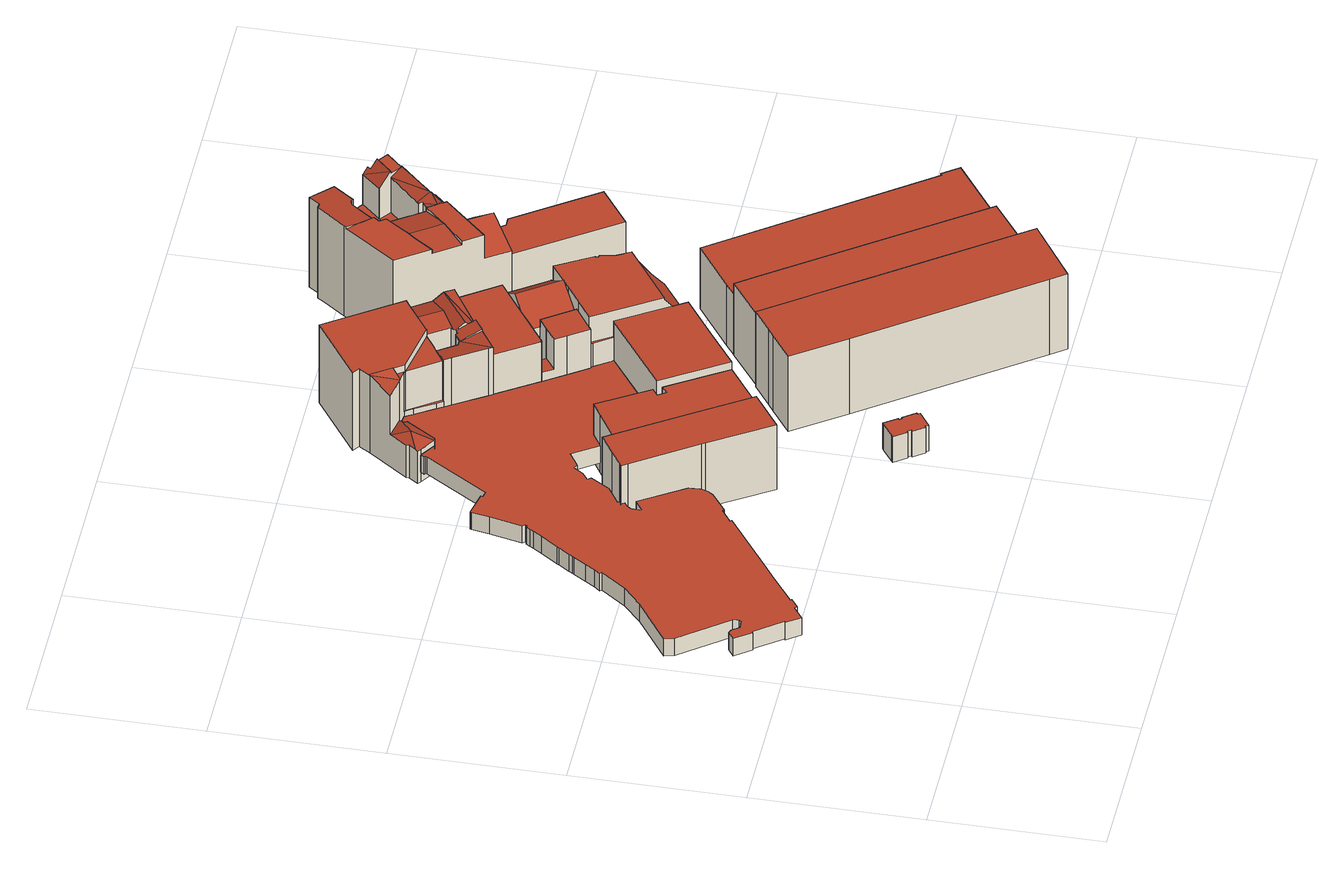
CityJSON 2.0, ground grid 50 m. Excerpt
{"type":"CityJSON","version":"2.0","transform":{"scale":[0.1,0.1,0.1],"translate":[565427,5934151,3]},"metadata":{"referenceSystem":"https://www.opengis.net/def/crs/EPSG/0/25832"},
"CityObjects":{
"building1":{"type":"Building","attributes":{"Gemeindeschluessel":"02100108","Geometrietyp2DReferenz":"3000","function":"31001_2010","roofType":"1000","measuredHeight":5.94,"storeysAboveGround":6},"address":[{"country":"Germany","locality":"Hamburg","thoroughfareName":"Poststraße","postcode":"20354"}],"geometry":[{"type":"Solid","lod":"2","boundaries":[[[[0,1,2,3,4,5,6,7,8,9,10,11,12,13,14,15,16,17,18,19,20,21,22,23,24,25,26,27,28,29,30,31,32,33,34,35,36,37,38,39,40,41,42,43,44,45,46,47,48,49,50,51,52,53,54,55,56,57,58,59,60,61,62,63,64,65,66,67,68,69,70,71,72,73,74,75,76,77,78,79,80,81,82,83,84,85,86,87,88,89,90,91,92,93,94,95,96,97,98,99,100,101,102,103,104]],[[105,106,107,108,109,110,111,112,113,114,115,116,117,118,119,120,121,122,123,124,125,126,127,128,129,130,131,132,133,134,135,136,137,138,139,140,141,142,143,144,145,146,147,148,149,150,151,152,153,154,155,156,157,158,159,160,161,162,163,164,165,166,167,168,169,170,171,172,173,174,175,176,177,178,179,180,181,182,183,184,185,186,187,188,189,190,191,192,193,194,195,196,197,198,199,200,201,202,203,204,205,206,207,208,209]],[[207,0,104,208]],[[206,1,0,207]],[[205,2,1,206]],[[204,3,2,205]],[[203,4,3,204]],[[202,5,4,203]],[[201,6,5,202]],[[200,7,6,201]],[[199,8,7,200]],[[198,9,8,199]],[[197,10,9,198]],[[196,11,10,197]],[[195,12,11,196]],[[194,13,12,195]],[[193,14,13,194]],[[192,15,14,193]],[[191,16,15,192]],[[190,17,16,191]],[[189,18,17,190]],[[188,19,18,189]],[[187,20,19,188]],[[186,21,20,187]],[[185,22,21,186]],[[184,23,22,185]],[[183,24,23,184]],[[182,25,24,183]],[[181,26,25,182]],[[180,27,26,181]],[[179,28,27,180]],[[178,29,28,179]],[[177,30,29,178]],[[176,31,30,177]],[[175,32,31,176]],[[174,33,32,175]],[[173,34,33,174]],[[172,35,34,173]],[[171,36,35,172]],[[170,37,36,171]],[[169,38,37,170]],[[168,39,38,169]],[[167,40,39,168]],[[166,41,40,167]],[[165,42,41,166]],[[164,43,42,165]],[[163,44,43,164]],[[162,45,44,163]],[[161,46,45,162]],[[160,47,46,161]],[[159,48,47,160]],[[158,49,48,159]],[[157,50,49,158]],[[156,51,50,157]],[[155,52,51,156]],[[154,53,52,155]],[[153,54,53,154]],[[152,55,54,153]],[[151,56,55,152]],[[150,57,56,151]],[[149,58,57,150]],[[148,59,58,149]],[[147,60,59,148]],[[146,61,60,147]],[[145,62,61,146]],[[144,63,62,145]],[[143,64,63,144]],[[142,65,64,143]],[[141,66,65,142]],[[140,67,66,141]],[[139,68,67,140]],[[138,69,68,139]],[[137,70,69,138]],[[136,71,70,137]],[[135,72,71,136]],[[134,73,72,135]],[[133,74,73,134]],[[132,75,74,133]],[[131,76,75,132]],[[130,77,76,131]],[[129,78,77,130]],[[128,79,78,129]],[[127,80,79,128]],[[126,81,80,127]],[[125,82,81,126]],[[124,83,82,125]],[[123,84,83,124]],[[122,85,84,123]],[[121,86,85,122]],[[120,87,86,121]],[[119,88,87,120]],[[118,89,88,119]],[[117,90,89,118]],[[116,91,90,117]],[[115,92,91,116]],[[114,93,92,115]],[[113,94,93,114]],[[112,95,94,113]],[[111,96,95,112]],[[110,97,96,111]],[[109,98,97,110]],[[108,99,98,109]],[[107,100,99,108]],[[106,101,100,107]],[[105,102,101,106]],[[209,103,102,105]],[[208,104,103,209]]]],"semantics":{"surfaces":[{"type":"GroundSurface"},{"type":"RoofSurface"},{"type":"WallSurface"}],"values":[[0,1,2,2,2,2,2,2,2,2,2,2,2,2,2,2,2,2,2,2,2,2,2,2,2,2,2,2,2,2,2,2,2,2,2,2,2,2,2,2,2,2,2,2,2,2,2,2,2,2,2,2,2,2,2,2,2,2,2,2,2,2,2,2,2,2,2,2,2,2,2,2,2,2,2,2,2,2,2,2,2,2,2,2,2,2,2,2,2,2,2,2,2,2,2,2,2,2,2,2,2,2,2,2,2,2,2]]}}]},
"building2":{"type":"Building","attributes":{"Gemeindeschluessel":"02100108","Geometrietyp2DReferenz":"3000","function":"31001_1120","roofType":"1000","measuredHeight":22.67,"storeysAboveGround":8},"address":[{"country":"Germany","locality":"Hamburg","thoroughfareNumber":"34","thoroughfareName":"Große Bleichen","postcode":"20354"}],"geometry":[{"type":"Solid","lod":"2","boundaries":[[[[210,211,212,213]],[[211,214,215,212]],[[214,216,217,215]],[[216,218,219,217]],[[218,220,221,219]],[[220,222,223,221]],[[222,224,225,223]],[[226,227,228,229]],[[227,230,231,228]],[[230,232,233,231]],[[224,226,229,225]],[[213,233,232,210]],[[213,212,215,217,219,221,223,225,229,228,231,233]],[[232,230,227,226,224,222,220,218,216,214,211,210]]]],"semantics":{"surfaces":[{"type":"WallSurface"},{"type":"GroundSurface"},{"type":"RoofSurface"}],"values":[[0,0,0,0,0,0,0,0,0,0,0,0,1,2]]}}]},
"building3":{"type":"Building","attributes":{"Gemeindeschluessel":"02100108","Geometrietyp2DReferenz":"3000","function":"51009_1610","roofType":"1000","measuredHeight":9},"address":[{"country":"Germany","locality":"Hamburg","postcode":"20354"}],"geometry":[{"type":"Solid","lod":"2","boundaries":[[[[234,235,236,237,238,239,240,241,242,243,244,245,246,247,248,249,250,251]],[[252,253,254,255,256,257,258,259,260,261,262,263,264,265,266,267,268,269]],[[267,234,251,268]],[[266,235,234,267]],[[265,236,235,266]],[[264,237,236,265]],[[263,238,237,264]],[[262,239,238,263]],[[261,240,239,262]],[[260,241,240,261]],[[259,242,241,260]],[[258,243,242,259]],[[257,244,243,258]],[[256,245,244,257]],[[255,246,245,256]],[[254,247,246,255]],[[253,248,247,254]],[[252,249,248,253]],[[269,250,249,252]],[[268,251,250,269]]]],"semantics":{"surfaces":[{"type":"GroundSurface"},{"type":"RoofSurface"},{"type":"WallSurface"}],"values":[[0,1,2,2,2,2,2,2,2,2,2,2,2,2,2,2,2,2,2,2]]}}]},
"building4":{"type":"Building","attributes":{"Gemeindeschluessel":"02100108","Geometrietyp2DReferenz":"3000","function":"31001_2010","roofType":"1000","measuredHeight":20.21,"storeysAboveGround":6},"address":[{"country":"Germany","locality":"Hamburg","thoroughfareNumber":"32","thoroughfareName":"Große Bleichen","postcode":"20354"}],"geometry":[{"type":"Solid","lod":"2","boundaries":[[[[270,271,272,212]],[[273,274,275,276]],[[277,278,215,217]],[[279,280,281,282]],[[215,212,272,276,275,283,284,282,281,217]],[[277,280,279,285,286,274,273,271,270,278]],[[285,284,283,286]],[[270,212,215,278]],[[277,217,281,280]],[[279,282,284,285]],[[286,283,275,274]],[[273,276,272,271]]]],"semantics":{"surfaces":[{"type":"WallSurface"},{"type":"GroundSurface"},{"type":"RoofSurface"}],"values":[[0,0,0,0,1,2,0,0,0,0,0,0]]}}]},
"building5":{"type":"Building","attributes":{"Gemeindeschluessel":"02100108","Geometrietyp2DReferenz":"3000","function":"31001_2310","roofType":"1000","measuredHeight":27.33,"storeysAboveGround":7},"address":[{"country":"Germany","locality":"Hamburg","thoroughfareNumber":"31","thoroughfareName":"Poststraße","postcode":"20354"}],"geometry":[{"type":"Solid","lod":"2","boundaries":[[[[287,288,289,290,291]],[[292,293,294,289,288]],[[288,295,296,297,292]],[[298,299,300,301,302,303]],[[304,305,306,300,299]],[[307,308,309,310,311]],[[312,313,314,315,308,316]],[[317,318,319,320,321,322]],[[291,290,323,324]],[[294,293,325,326]],[[303,302,297,296]],[[306,305,327,328]],[[327,305,304,310,309]],[[308,307,321,320]],[[329,330,331,332]],[[330,333,334,331]],[[333,335,336,334]],[[337,338,308,315]],[[338,327,309,308]],[[314,313,339,340]],[[313,312,341,339]],[[316,308,320,319]],[[342,343,344,345]],[[343,346,347,344]],[[318,317,348,349]],[[317,322,350,348]],[[293,292,297,302,301,351,325]],[[352,353,354,355]],[[339,341,349,348,350,356,357,358,345,344,347,324,323,326,325,351,359,353,352,332,331,334,336,340]],[[328,327,338,337,335,333,330,329,355,354,360]],[[291,324,347,346,287]],[[357,298,303,296,295,361,358]],[[351,301,300,306,328,360,359]],[[356,311,310,304,299,298,357]],[[329,332,352,355]],[[341,312,316,319,318,349]],[[336,335,337,315,314,340]],[[350,322,321,307,311,356]],[[354,353,359,360]],[[345,358,361,342]],[[323,290,289,294,326]],[[361,295,288,287,346,343,342]]]],"semantics":{"surfaces":[{"type":"RoofSurface"},{"type":"WallSurface"},{"type":"GroundSurface"}],"values":[[0,0,0,0,0,0,0,0,1,1,1,1,1,1,1,1,1,1,1,1,1,1,1,1,1,1,1,1,2,0,1,1,1,1,1,1,1,1,1,1,1,0]]}}]},
"building6":{"type":"Building","attributes":{"Gemeindeschluessel":"02100108","Geometrietyp2DReferenz":"3000","function":"31001_2310","roofType":"3100","measuredHeight":26.59,"storeysAboveGround":6},"address":[{"country":"Germany","locality":"Hamburg","thoroughfareNumber":"27","thoroughfareName":"Poststraße","postcode":"20354"}],"geometry":[{"type":"Solid","lod":"2","boundaries":[[[[362,363,364,365]],[[366,367,368,369,370,371,372]],[[373,374,375,376,377,378]],[[379,380,381,382,383]],[[382,384,385,375,374]],[[386,387,381,380,371]],[[388,381,387,389]],[[390,391,392,363]],[[393,312,394,395]],[[312,396,397,394]],[[396,398,399,397]],[[400,393,395,401]],[[364,402,403]],[[402,404,405,403]],[[365,364,403,406]],[[368,367,390,363]],[[370,386,371]],[[369,368,363,362]],[[377,376,407,408]],[[378,377,408,409]],[[385,384,410,411]],[[388,389,412,413]],[[391,390,414,415]],[[389,387,386,370,369,362,365,406,412]],[[395,394,397,399,415,414,416,417,409,408,407,411,410,413,412,406,403,405,401]],[[410,384,382,381,388,413]],[[371,380,379,372]],[[417,379,383,373,378,409]],[[382,374,373,383]],[[407,376,375,385,411]],[[416,366,372,379,417]],[[414,390,367,366,416]],[[401,405,404,400]],[[399,398,392,391,415]],[[404,402,364,363,392,398,396,312,393,400]]]],"semantics":{"surfaces":[{"type":"RoofSurface"},{"type":"WallSurface"},{"type":"GroundSurface"}],"values":[[0,0,0,0,0,0,0,0,1,1,1,1,1,1,1,1,1,1,1,1,1,1,1,1,2,1,1,1,1,1,1,1,1,1,0]]}}]},
"building7":{"type":"Building","attributes":{"Gemeindeschluessel":"02100108","Geometrietyp2DReferenz":"3000","function":"31001_2010","roofType":"1000","measuredHeight":26.46,"storeysAboveGround":6},"address":[{"country":"Germany","locality":"Hamburg","thoroughfareNumber":"13","thoroughfareName":"Poststraße","postcode":"20354"}],"geometry":[{"type":"Solid","lod":"2","boundaries":[[[[418,419,420,421,422]],[[423,424,418,422]],[[425,426,427]],[[428,429,430,431]],[[432,433,434,435]],[[436,437,438,439]],[[437,440,441,438]],[[440,442,443,441]],[[442,444,445,443]],[[444,446,447,445]],[[446,448,449,447]],[[450,451,452,453]],[[451,454,455,452]],[[454,456,457,455]],[[458,459,460,461]],[[459,462,463,460]],[[462,464,465,463]],[[466,467,468]],[[469,470,468]],[[421,420,471,472]],[[473,474,475,476]],[[474,477,478,475]],[[479,480,481,482]],[[480,483,484,481]],[[483,485,486,484]],[[487,488,489,490]],[[488,491,492,489]],[[491,493,494,492]],[[495,496,497,498]],[[448,426,425,499,500,449]],[[438,441,443,445,447,449,500,281,501,502,472,471,431,430,453,452,455,457,476,475,478,461,460,463,465,503,482,481,484,486,435,434,490,489,492,494,498,497,439]],[[504,493,491,488,487,433,432,505,506,429,428,507,508]],[[502,501,509,423]],[[502,423,422,421,472]],[[501,281,510,509]],[[511,508,507,419,418,424,427]],[[505,432,435,486,485,512]],[[494,493,504,513,495,498]],[[482,503,514,479]],[[465,464,470,469,514,503]],[[461,478,477,458]],[[476,457,456,473]],[[439,497,496,436]],[[504,508,511,513]],[[487,490,434,433]],[[505,512,467,466,515,506]],[[430,429,506,515,450,453]],[[471,420,419,507,428,431]],[[281,500,499,510]],[[514,469,468,467,512,485,483,480,479]],[[456,454,451,450,515,466,468,470,464,462,459,458,477,474,473]],[[511,427,426,448,446,444,442,440,437,436,496,495,513]],[[499,425,427,424,423,509,510]]]],"semantics":{"surfaces":[{"type":"RoofSurface"},{"type":"WallSurface"},{"type":"GroundSurface"}],"values":[[0,1,1,1,1,1,1,1,1,1,1,1,1,1,1,1,1,1,1,1,1,1,1,1,1,1,1,1,1,1,2,0,1,1,1,1,1,1,1,1,1,1,1,1,1,1,1,1,1,0,0,0,0]]}}]},
"building8":{"type":"Building","attributes":{"Gemeindeschluessel":"02100108","Geometrietyp2DReferenz":"3000","function":"31001_2010","roofType":"1000","measuredHeight":26.44,"storeysAboveGround":5},"address":[{"country":"Germany","locality":"Hamburg","thoroughfareNumber":"21","thoroughfareName":"Große Bleichen","postcode":"20354"}],"geometry":[{"type":"Solid","lod":"2","boundaries":[[[[516,517,518,519]],[[517,520,521,518]],[[522,523,524,525]],[[526,527,528,529]],[[527,530,531,528]],[[532,516,519,533]],[[534,535,536,537]],[[529,538,539,526]],[[530,532,533,531]],[[538,524,523,539]],[[525,536,535,522]],[[537,521,520,534]],[[537,536,525,524,538,529,528,531,533,519,518,521]],[[520,517,516,532,530,527,526,539,523,522,535,534]]]],"semantics":{"surfaces":[{"type":"WallSurface"},{"type":"GroundSurface"},{"type":"RoofSurface"}],"values":[[0,0,0,0,0,0,0,0,0,0,0,0,1,2]]}}]},
"building9":{"type":"Building","attributes":{"Gemeindeschluessel":"02100108","Geometrietyp2DReferenz":"3000","function":"31001_2010","roofType":"1000","measuredHeight":23.36,"storeysAboveGround":7},"address":[{"country":"Germany","locality":"Hamburg","thoroughfareNumber":"23","thoroughfareName":"Poststraße","postcode":"20354"}],"geometry":[{"type":"Solid","lod":"2","boundaries":[[[[540,541,413,412]],[[541,542,543,413]],[[542,544,545,543]],[[544,546,547,545]],[[546,548,549,547]],[[548,550,551,549]],[[550,552,553,551]],[[552,554,555,553]],[[556,557,558,559]],[[556,560,554,552,550,548,546,544,542,541,540,561,557]],[[559,558,406,412,413,543,545,547,549,551,553,555,562]],[[562,560,556,559]],[[555,554,560,562]],[[558,557,561,406]],[[406,561,540,412]]]],"semantics":{"surfaces":[{"type":"WallSurface"},{"type":"RoofSurface"},{"type":"GroundSurface"}],"values":[[0,0,0,0,0,0,0,0,0,1,2,0,0,0,0]]}}]},
"building10":{"type":"Building","attributes":{"Gemeindeschluessel":"02100108","Geometrietyp2DReferenz":"3000","function":"31001_2010","roofType":"3100","measuredHeight":26.56,"storeysAboveGround":5},"address":[{"country":"Germany","locality":"Hamburg","thoroughfareNumber":"17","thoroughfareName":"Poststraße","postcode":"20354"}],"geometry":[{"type":"Solid","lod":"2","boundaries":[[[[563,564,565,566,567,568,569]],[[568,567,570,571]],[[567,566,553,570]],[[566,565,551,553]],[[565,564,549,551]],[[572,573,563,569]],[[574,575,576,471]],[[575,577,578,576]],[[579,580,581,582]],[[583,584,545,547]],[[585,586,452,587]],[[586,588,453,452]],[[431,471,576,578,571,570,553,551,549,589,590,547,545,543,587,452,453,430]],[[582,591,590,589,573,579]],[[587,543,592,585]],[[453,588,593,594,430]],[[547,590,591,583]],[[545,584,595,592,543]],[[430,594,581,580,596,431]],[[471,431,596,574]],[[578,577,572,569,568,571]],[[549,564,563,573,589]],[[588,586,585,592,595,593]],[[595,584,583,591,582,581,594,593]],[[596,580,579,573,572,577,575,574]]]],"semantics":{"surfaces":[{"type":"RoofSurface"},{"type":"WallSurface"},{"type":"GroundSurface"}],"values":[[0,1,1,1,1,1,1,1,1,1,1,1,2,1,1,1,1,1,1,1,1,1,0,0,0]]}}]},
"building11":{"type":"Building","attributes":{"Gemeindeschluessel":"02100108","Geometrietyp2DReferenz":"3000","function":"31001_2010","roofType":"1000","measuredHeight":25.02,"storeysAboveGround":6},"address":[{"country":"Germany","locality":"Hamburg","thoroughfareNumber":"19","thoroughfareName":"Große Bleichen","postcode":"20354"}],"geometry":[{"type":"Solid","lod":"2","boundaries":[[[[597,598,599,600]],[[598,601,602,599]],[[603,604,605,606]],[[604,607,608,605]],[[607,609,610,608]],[[611,612,613,614]],[[612,597,600,613]],[[606,602,601,603]],[[609,615,616,610]],[[615,611,614,616]],[[614,613,600,599,602,606,605,608,610,616]],[[615,609,607,604,603,601,598,597,612,611]]]],"semantics":{"surfaces":[{"type":"WallSurface"},{"type":"GroundSurface"},{"type":"RoofSurface"}],"values":[[0,0,0,0,0,0,0,0,0,0,1,2]]}}]},
"building12":{"type":"Building","attributes":{"Gemeindeschluessel":"02100108","Geometrietyp2DReferenz":"3000","function":"31001_2010","roofType":"1000","measuredHeight":21.31,"storeysAboveGround":6},"address":[{"country":"Germany","locality":"Hamburg","thoroughfareNumber":"17","thoroughfareName":"Große Bleichen","postcode":"20354"}],"geometry":[{"type":"Solid","lod":"2","boundaries":[[[[617,618,619,620]],[[618,621,622,619]],[[621,623,624,622]],[[625,617,620,626]],[[627,628,629,630]],[[631,625,626,632]],[[628,631,632,629]],[[630,624,623,627]],[[630,629,632,626,620,619,622,624]],[[623,621,618,617,625,631,628,627]]]],"semantics":{"surfaces":[{"type":"WallSurface"},{"type":"GroundSurface"},{"type":"RoofSurface"}],"values":[[0,0,0,0,0,0,0,0,1,2]]}}]},
"building13":{"type":"Building","attributes":{"Gemeindeschluessel":"02100108","Geometrietyp2DReferenz":"3000","function":"31001_2310","roofType":"1000","measuredHeight":31.84,"storeysAboveGround":7},"address":[{"country":"Germany","locality":"Hamburg","thoroughfareNumber":"16","thoroughfareName":"Poststraße","postcode":"20354"}],"geometry":[{"type":"Solid","lod":"2","boundaries":[[[[633,634,635,636]],[[637,638,639,640,634,633]],[[641,642,643]],[[644,645,646,647,648,649,650,651]],[[652,653,654,655,656,641,643,657]],[[657,643,658]],[[659,660,661,662,663]],[[654,664,655]],[[665,666,654,653]],[[667,668,669,670,671,672]],[[673,674,675,669,668,676]],[[677,678,679,680,681]],[[682,683,684,685,686,687,688,689,690]],[[691,692,693,694,695]],[[696,697,698]],[[699,700,701]],[[702,703,704]],[[705,706,707,708]],[[706,709,710,707]],[[709,711,712,710]],[[713,714,704]],[[715,716,717]],[[718,719,720]],[[721,643,642]],[[722,659,663]],[[723,724,725,726]],[[724,727,728,725]],[[729,730,650,649]],[[640,639,695,694]],[[648,647,731,732]],[[657,658,662,661]],[[733,677,681]],[[671,670,646,645]],[[675,674,734,735]],[[674,673,736,734]],[[676,668,680,679]],[[689,688,737,738]],[[688,687,739,737]],[[682,690,740,741]],[[690,689,738,740]],[[692,691,742,743]],[[691,695,744,742]],[[745,746,747,748,749,750,751,743,742,744,752,753,754,755,756,757,758,759,760,761,762,763,764,765,766,767,726,725,728,768,732,731,769,770,735,734,736,771,772,773],[774,775,776,777,708,707,710,712,778,779,780,781,782,783,784,785,786,787,788,789,790,741,740,738,737,739,791,792,793]],[[698,794,795,796,719,718,721,786,785,784,783,782,781,780,797,696]],[[761,760,759,758,757,756,755,636,635,798,799,715,717,800,801,802,700,699,803,763,762]],[[661,660,693,692,743,751,750,749,652,657]],[[748,747,746,745,804,805,665,653,652,749]],[[754,753,752,744,695,639,638,637,633,636,755]],[[806,714,713,807,766,765,764,763,803]],[[779,778,712,711,703,702,808,797,780]],[[776,775,651,650,730,809,705,708,777]],[[642,641,656,788,787,786,721]],[[634,640,694,693,660,659,722,810,798,635]],[[675,735,770,769,731,647,646,670,669]],[[793,792,672,671,645,644,651,775,774]],[[789,788,656,655,664,683,682,741,790]],[[679,678,772,771,736,673,676]],[[686,667,672,792,791,739,687]],[[666,681,680,668,667,686,685]],[[773,772,678,677,733,804,745]],[[654,666,685,684,683,664]],[[663,662,658,643,811]],[[649,648,732,768,728,727,729]],[[812,723,726,767,766,807]],[[720,813,716,814]],[[697,815,701,816]],[[804,733,681,666,665,805]],[[813,720,719,796,795,794,698,697,816,817]],[[798,810,722,663,811,643,721,718,720,814,716,715,799]],[[703,711,709,706,705,809,730,729,727,724,723,812,807,713,704]],[[801,800,717,716,813,817,816,701,700,802]],[[701,815,697,696,797,808,702,704,714,806,803,699]]]],"semantics":{"surfaces":[{"type":"RoofSurface"},{"type":"WallSurface"},{"type":"GroundSurface"}],"values":[[0,0,0,0,0,0,0,0,0,0,0,0,0,0,1,1,1,1,1,1,1,1,1,1,1,1,1,1,1,1,1,1,1,1,1,1,1,1,1,1,1,1,2,1,1,1,1,1,1,1,1,1,1,1,1,1,1,1,1,1,1,1,1,1,1,1,0,0,0,0,0,0]]}}]},
"building14":{"type":"Building","attributes":{"Gemeindeschluessel":"02100108","Geometrietyp2DReferenz":"3000","function":"31001_2310","roofType":"1000","measuredHeight":21.12,"storeysAboveGround":5},"address":[{"country":"Germany","locality":"Hamburg","thoroughfareNumber":"12","thoroughfareName":"Poststraße","postcode":"20354"}],"geometry":[{"type":"Solid","lod":"2","boundaries":[[[[818,819,820,821]],[[822,823,824,825]],[[825,820,819,822]],[[823,826,827,824]],[[821,828,829,818]],[[828,827,826,829]],[[828,821,820,825,824,827]],[[826,823,822,819,818,829]]]],"semantics":{"surfaces":[{"type":"WallSurface"},{"type":"GroundSurface"},{"type":"RoofSurface"}],"values":[[0,0,0,0,0,0,1,2]]}}]}
},
"vertices":[
[883,1591,49],[942,1498,49],[950,1487,49],[951,1488,49],[952,1487,49],[951,1486,49],[1029,1369,49],[1031,1371,49],[1032,1369,49],[1031,1368,49],[1030,1368,49],[1072,1305,49],[1112,1248,49],[1115,1250,49],[1120,1243,49],[1152,1198,49],[1156,1192,49],[1046,1113,49],[996,1077,49],[929,1029,49],[924,1038,49],[831,1185,49],[788,1158,49],[737,1231,49],[693,1203,49],[680,1209,49],[663,1182,49],[640,1165,49],[647,1155,49],[612,1100,49],[559,1066,49],[560,1060,49],[554,1055,49],[553,1055,49],[560,1045,49],[547,1037,49],[538,1025,49],[537,993,49],[572,1016,49],[655,888,49],[658,853,49],[652,833,49],[640,816,49],[582,774,49],[579,779,49],[537,749,49],[541,744,49],[370,621,49],[316,582,49],[234,522,49],[237,518,49],[209,498,49],[204,505,49],[165,477,49],[136,517,49],[140,519,49],[80,599,49],[76,596,49],[41,643,49],[65,660,49],[77,655,49],[92,634,49],[118,636,49],[124,644,49],[120,660,49],[12,800,49],[4,829,49],[137,922,49],[196,975,49],[252,1049,49],[245,1054,49],[260,1071,49],[279,1099,49],[302,1135,49],[306,1141,49],[312,1151,49],[335,1184,49],[338,1190,49],[373,1240,49],[391,1266,49],[398,1277,49],[406,1289,49],[411,1287,49],[413,1289,49],[414,1293,49],[409,1301,49],[429,1395,49],[440,1447,49],[441,1452,49],[514,1436,49],[512,1430,49],[532,1426,49],[651,1612,49],[651,1617,49],[648,1620,49],[655,1631,49],[703,1601,49],[720,1604,49],[772,1691,49],[758,1699,49],[767,1714,49],[809,1707,49],[823,1685,49],[860,1627,49],[871,1609,49],[823,1685,109],[809,1707,109],[767,1714,109],[758,1699,109],[772,1691,109],[720,1604,109],[703,1601,109],[655,1631,109],[648,1620,109],[651,1617,109],[651,1612,109],[532,1426,109],[512,1430,109],[514,1436,109],[441,1452,109],[440,1447,109],[429,1395,109],[409,1301,109],[414,1293,109],[413,1289,109],[411,1287,109],[406,1289,109],[398,1277,109],[391,1266,109],[373,1240,109],[338,1190,109],[335,1184,109],[312,1151,109],[306,1141,109],[302,1135,109],[279,1099,109],[260,1071,109],[245,1054,109],[252,1049,109],[196,975,109],[137,922,109],[4,829,109],[12,800,109],[120,660,109],[124,644,109],[118,636,109],[92,634,109],[77,655,109],[65,660,109],[41,643,109],[76,596,109],[80,599,109],[140,519,109],[136,517,109],[165,477,109],[204,505,109],[209,498,109],[237,518,109],[234,522,109],[316,582,109],[370,621,109],[541,744,109],[537,749,109],[579,779,109],[582,774,109],[640,816,109],[652,833,109],[658,853,109],[655,888,109],[572,1016,109],[537,993,109],[538,1025,109],[547,1037,109],[560,1045,109],[553,1055,109],[554,1055,109],[560,1060,109],[559,1066,109],[612,1100,109],[647,1155,109],[640,1165,109],[663,1182,109],[680,1209,109],[693,1203,109],[737,1231,109],[788,1158,109],[831,1185,109],[924,1038,109],[929,1029,109],[996,1077,109],[1046,1113,109],[1156,1192,109],[1152,1198,109],[1120,1243,109],[1115,1250,109],[1112,1248,109],[1072,1305,109],[1030,1368,109],[1031,1368,109],[1032,1369,109],[1031,1371,109],[1029,1369,109],[951,1486,109],[952,1487,109],[951,1488,109],[950,1487,109],[942,1498,109],[883,1591,109],[871,1609,109],[860,1627,109],
[665,1129,243],[688,1095,243],[688,1095,16],[665,1129,16],[824,892,243],[824,892,16],[918,750,243],[918,750,16],[808,672,243],[808,672,16],[693,847,243],[693,847,16],[687,856,243],[687,856,16],[565,1037,243],[565,1037,16],[553,1055,243],[554,1055,243],[554,1055,16],[553,1055,16],[560,1060,243],[560,1060,16],[605,1089,243],[605,1089,16],
[1057,371,22],[1061,374,22],[1088,337,22],[1084,334,22],[1089,327,22],[1043,295,22],[1037,304,22],[1033,301,22],[1009,334,22],[1013,337,22],[1005,348,22],[1001,345,22],[975,382,22],[980,386,22],[1022,416,22],[1028,420,22],[1055,382,22],[1051,379,22],[1028,420,112],[1022,416,112],[980,386,112],[975,382,112],[1001,345,112],[1005,348,112],[1013,337,112],[1009,334,112],[1033,301,112],[1037,304,112],[1043,295,112],[1089,327,112],[1084,334,112],[1088,337,112],[1061,374,112],[1057,371,112],[1051,379,112],[1055,382,112],
[688,1095,218],[788,1158,218],[788,1158,16],[831,1185,218],[924,1038,218],[924,1038,16],[831,1185,16],[918,750,218],[824,892,218],[938,1015,218],[1049,844,218],[1049,844,16],[938,1015,16],[901,1022,16],[917,999,16],[917,999,218],[901,1022,218],
[701,1602,128],[705,1669,148],[651,1644,131],[646,1637,128],[655,1631,128],[701,1722,129],[665,1673,129],[665,1665,131],[760,1702,133],[767,1713,128],[703,1725,128],[767,1714,264],[777,1712,264],[752,1792,287],[751,1790,287],[703,1725,264],[767,1713,264],[778,1712,265],[793,1735,289],[753,1793,289],[809,1706,264],[814,1705,264],[793,1735,264],[778,1712,264],[809,1707,264],[913,1637,264],[920,1641,264],[937,1651,264],[974,1677,264],[878,1614,264],[860,1627,128],[871,1609,128],[878,1614,128],[814,1705,128],[809,1706,128],[823,1685,128],[646,1637,15],[655,1631,15],[665,1673,15],[665,1665,15],[793,1735,288],[753,1793,288],[1086,1755,288],[1065,1741,288],[1065,1741,15],[1086,1755,15],[991,1689,288],[991,1689,15],[979,1681,288],[979,1681,15],[974,1677,288],[814,1705,288],[920,1641,15],[937,1651,15],[913,1637,15],[772,1691,124],[720,1604,120],[720,1604,15],[772,1691,15],[703,1601,127],[703,1601,15],[860,1627,15],[871,1609,15],[823,1685,15],[751,1790,15],[938,1968,15],[752,1838,15],[752,1838,288],[938,1968,288],[809,1707,15],[767,1714,15],[758,1699,15],[772,1824,15],[772,1824,288],[758,1699,133],
[1012,1530,275],[977,1584,259],[950,1487,274],[951,1488,274],[1005,1596,263],[1002,1601,261],[977,1584,261],[1012,1530,281],[1049,1555,281],[1037,1572,275],[1016,1603,263],[1020,1613,264],[1072,1649,282],[1027,1714,282],[991,1689,269],[979,1681,265],[1022,1619,265],[1016,1603,265],[1031,1581,282],[1150,1663,282],[1131,1690,261],[1020,1613,261],[1086,1755,261],[1065,1741,268],[1049,1555,261],[1051,1556,261],[1167,1637,281],[1073,1571,265],[1002,1601,259],[977,1587,259],[976,1587,259],[871,1609,275],[913,1637,16],[871,1609,16],[920,1641,262],[920,1641,16],[958,1586,262],[958,1586,16],[883,1591,275],[883,1591,16],[950,1487,275],[950,1487,16],[942,1498,275],[942,1498,16],[951,1488,16],[991,1689,16],[979,1681,16],[1022,1619,16],[1086,1755,16],[1065,1741,16],[1073,1571,16],[1167,1637,16],[1002,1601,16],[977,1587,16],[1005,1596,16],[1016,1603,16],
[1159,1194,191],[1121,1254,191],[1115,1250,191],[1120,1243,191],[1156,1192,191],[1156,1192,245],[1159,1194,245],[1279,1009,245],[1279,1009,192],[1255,1047,245],[1183,1296,281],[1236,1333,281],[1236,1333,16],[1183,1296,16],[1378,1287,281],[1380,1277,281],[1380,1277,16],[1378,1287,16],[1404,1171,263],[1397,1160,257],[1397,1160,16],[1404,1171,16],[1394,1148,247],[1394,1148,16],[1393,1135,235],[1393,1135,16],[1396,1122,221],[1396,1122,16],[1401,1111,206],[1401,1111,16],[1409,1101,191],[1409,1101,16],[1326,1397,214],[1329,1399,213],[1329,1399,16],[1326,1397,16],[1332,1394,213],[1332,1394,16],[1335,1395,212],[1335,1395,16],[1343,1384,212],[1340,1382,213],[1340,1382,16],[1343,1384,16],[1342,1379,213],[1342,1379,16],[1348,1377,211],[1348,1377,16],[1353,1334,217],[1353,1334,215],[1359,1338,215],[1368,1345,215],[1368,1345,211],[1115,1250,16],[1120,1243,16],[1339,1395,211],[1343,1393,210],[1343,1393,16],[1339,1395,16],[1344,1388,211],[1344,1388,16],[1376,1331,215],[1378,1317,215],[1378,1317,16],[1376,1331,16],[1380,1306,215],[1380,1306,16],[1383,1288,215],[1383,1288,16],[1386,1278,281],[1391,1252,281],[1391,1252,16],[1386,1278,16],[1397,1231,281],[1397,1231,16],[1408,1212,281],[1408,1212,16],[1423,1188,265],[1412,1180,266],[1412,1180,16],[1423,1188,16],[1158,923,245],[1158,923,16],[929,1029,16],[1156,1192,16],[1369,1344,16],[1419,1194,281],[1381,1288,281],[1318,1392,281],[1121,1254,281],[1241,1068,281],[929,1029,245],[1049,844,245],[1241,1068,275],[1381,1288,215],[1419,1194,275],[1369,1344,215],[1318,1392,217],
[1064,689,275],[1143,746,275],[1143,746,11],[1064,689,11],[1169,764,275],[1169,764,11],[1332,685,275],[1341,674,275],[1341,674,11],[1332,685,11],[1737,130,275],[1559,9,275],[1559,9,11],[1737,130,11],[1527,53,275],[1527,53,11],[1171,541,275],[1171,541,11],[1239,814,275],[1239,813,275],[1239,813,11],[1239,814,11],[1459,510,11],[1459,510,275],
[1073,1571,249],[1167,1637,249],[1250,1520,249],[1250,1520,16],[1139,1443,249],[1139,1443,16],[1108,1421,249],[1108,1421,16],[1073,1397,249],[1073,1397,16],[1033,1368,249],[1033,1368,16],[1032,1369,249],[1032,1369,16],[1031,1371,249],[1031,1371,16],[951,1486,249],[952,1487,249],[952,1487,16],[951,1486,16],[1029,1369,249],[951,1488,249],[1029,1369,16],
[1093,1367,140],[1073,1397,140],[1033,1368,140],[1032,1369,140],[1031,1368,140],[1030,1368,140],[1050,1337,140],[1031,1368,16],[1030,1368,16],[1050,1337,245],[1093,1367,245],[1115,1250,245],[1112,1248,245],[1112,1248,16],[1072,1305,245],[1072,1305,16],[1128,1391,245],[1191,1302,245],[1191,1302,217],[1128,1391,217],[1108,1421,218],[1139,1443,246],[1333,1402,217],[1329,1399,221],[1333,1402,16],[1326,1397,223],[1093,1367,16],[1129,1392,16],[1129,1392,218],[1250,1520,217],[1262,1352,282],[1236,1333,257],[1179,1470,282],[1183,1296,245],
[1239,813,266],[1356,898,266],[1356,898,15],[1239,813,15],[1413,821,266],[1413,821,15],[1821,259,266],[1705,174,266],[1705,174,15],[1821,259,15],[1605,310,266],[1605,310,15],[1597,322,266],[1597,322,15],[1341,674,266],[1332,685,266],[1332,685,15],[1341,674,15],[1459,510,266],[1459,510,15],
[1356,898,229],[1391,924,229],[1391,924,16],[1356,898,16],[1534,1026,229],[1534,1026,16],[1968,439,229],[1968,439,16],[1413,821,229],[1413,821,16],[1974,443,229],[2009,395,229],[2009,395,16],[1974,443,16],[1821,259,229],[1821,259,16],
[1481,1589,307],[1434,1658,307],[1373,1594,232],[1419,1527,232],[1506,1614,277],[1521,1629,259],[1544,1652,232],[1495,1722,232],[1487,1785,305],[1463,1768,303],[1479,1745,314],[1529,1935,179],[1550,1920,179],[1602,1976,179],[1579,1992,179],[1574,1995,179],[1514,2039,179],[1469,1977,179],[1470,1976,179],[1520,1772,319],[1521,1773,319],[1491,1803,301],[1489,1795,303],[1493,1789,305],[1521,1771,319],[1486,1735,319],[1495,1722,302],[1532,1760,302],[1521,1771,317],[1486,1735,317],[1488,1732,314],[1487,1799,301],[1524,1775,319],[1583,1895,301],[1550,1919,286],[1583,1895,322],[1602,1975,285],[1602,1976,285],[1550,1920,285],[1551,1920,286],[1610,1956,301],[1617,1965,300],[1604,1974,287],[1630,1942,322],[1616,1871,315],[1662,1919,315],[1630,1942,315],[1583,1895,315],[1610,1875,315],[1475,1819,179],[1487,1799,179],[1491,1803,179],[1583,1895,179],[1550,1919,179],[1477,1843,179],[1473,1838,179],[1472,1832,179],[1472,1825,179],[1504,1710,179],[1549,1742,179],[1532,1760,179],[1495,1722,179],[1544,1652,179],[1391,1870,314],[1349,1811,314],[1391,1870,301],[1284,1722,314],[1284,1722,301],[1326,1781,314],[1391,1905,314],[1391,1905,306],[1356,1941,314],[1464,1980,303],[1457,1981,304],[1457,1981,3],[1464,1980,3],[1450,1979,305],[1450,1979,3],[1444,1976,306],[1444,1976,3],[1328,1969,321],[1328,1969,314],[1335,1648,314],[1384,1696,314],[1335,1648,301],[1460,1772,314],[1460,1772,301],[1411,1724,314],[1463,1768,314],[1495,1722,314],[1395,2061,321],[1413,2060,318],[1413,2060,3],[1395,2061,3],[1437,2093,318],[1437,2093,3],[1514,2039,303],[1469,1977,303],[1579,1992,3],[1574,1995,3],[1616,1871,319],[1617,1965,3],[1604,1974,3],[1610,1956,3],[1473,1838,3],[1472,1832,3],[1477,1843,3],[1472,1825,3],[1475,1819,3],[1504,1710,3],[1549,1742,3],[1544,1652,3],[1555,1807,3],[1532,1784,3],[1524,1775,3],[1521,1773,3],[1520,1772,3],[1521,1771,3],[1532,1760,3],[1521,1629,3],[1506,1614,3],[1481,1589,3],[1419,1527,3],[1373,1594,3],[1364,1607,3],[1335,1648,3],[1317,1674,3],[1303,1695,3],[1288,1716,3],[1284,1722,3],[1218,1817,3],[1326,1966,3],[1328,1969,3],[1332,1975,3],[1380,2040,3],[1514,2039,3],[1602,1976,3],[1602,1975,3],[1630,1942,3],[1662,1919,3],[1616,1871,3],[1529,1935,3],[1470,1976,3],[1469,1977,3],[1467,1978,3],[1391,1905,3],[1379,1889,3],[1378,1888,3],[1391,1870,3],[1427,1819,3],[1438,1803,3],[1443,1795,3],[1460,1772,3],[1463,1768,3],[1487,1785,3],[1493,1789,3],[1489,1795,3],[1487,1799,3],[1550,1919,3],[1551,1920,3],[1550,1920,3],[1427,1819,301],[1438,1803,301],[1443,1795,301],[1378,1888,314],[1373,1594,314],[1364,1607,314],[1317,1674,301],[1303,1695,301],[1288,1716,301],[1218,1817,314],[1555,1807,319],[1532,1784,319],[1326,1966,314],[1332,1975,320],[1379,1889,314],[1467,1978,303],[1434,1658,314],[1486,1735,314],[1380,2040,321],[1397,1710,317],[1397,1710,314],[1338,1796,314],[1338,1796,317],[1378,1738,317],
[1539,1566,221],[1566,1566,221],[1566,1566,10],[1539,1566,10],[1731,1332,221],[1614,1248,221],[1614,1248,10],[1731,1332,10],[1419,1527,221],[1419,1527,10],[1506,1614,10],[1506,1614,221]
]}
